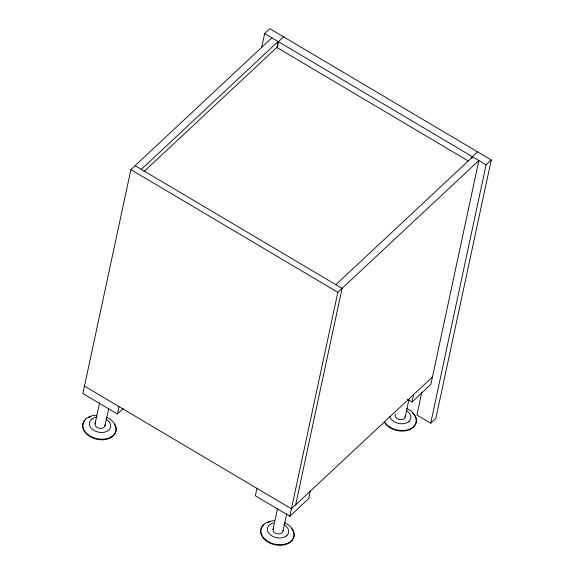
<?xml version="1.0" encoding="UTF-8"?>
<svg xmlns="http://www.w3.org/2000/svg" width="574" height="574" viewBox="0 0 574 574"><rect width="100%" height="100%" fill="white"/><g stroke="black" fill="none" stroke-linecap="round" stroke-linejoin="round"><path stroke-width="0.86" d="M271.897 37.827L130.886 169.624L82.886 393.534L117.376 413.983L123.209 408.53M85.591 419.608L85.713 419.034M95.04 423.928L99.539 402.941M105.006 425.707L108.759 408.222M117.376 413.983L118.969 406.564M261.651 47.549L264.657 33.536L269.83 28.7L491.265 159.981L435.874 418.338L430.708 423.174L416.911 414.995L421.79 392.221M276.79 47.642L278.11 41.507L141.326 169.352M277.142 47.843L278.455 41.715L283.621 36.88M256.93 488.359L255.344 495.778L289.834 516.234L308.633 498.655L310.225 491.236M273.016 529.443L277.515 508.456M282.982 531.223L286.735 513.737M289.834 516.234L337.835 292.324L478.852 160.519L430.844 384.429L412.046 402.001L407.447 399.274M295.653 504.855L342.068 288.37L135.112 165.671M291.162 541.483L291.283 540.909M405.194 416.997L408.946 399.511M412.046 402.001L413.639 394.582M413.373 427.257L413.495 426.683M471.921 158.388L472.294 156.637L477.468 151.801M430.708 423.174L486.092 164.817L491.265 159.981M91.194 419.58L91.546 419.12M286.476 536.03L286.828 535.571M408.688 421.797L409.04 421.338M143.981 171.626L276.833 47.448L468.291 160.957M335.855 284.69L472.639 156.838M432.437 377.003L291.427 508.808L84.471 386.108M264.657 33.536L486.092 164.817M130.886 169.624L337.835 292.324M104.963 424.774A5.066 3.523 12.1 0 1 98.254 427.953L97.106 427.393A5.066 3.523 12.1 0 1 95.334 423.052M106.635 417.255A16.89 11.731 12.1 0 1 111.665 436.663A16.89 11.731 12.1 0 1 84.866 431.325A16.89 11.731 12.1 0 1 96.403 415.217M115.79 427.357A16.89 11.731 12.1 0 1 97.056 439.282A16.89 11.731 12.1 0 1 84.478 420.821M88.489 417.607A16.89 11.731 12.1 0 1 90.606 416.738M114.427 424.265A16.89 11.731 12.1 0 1 115.553 426.575M106.039 419.192A10.806 7.505 12.1 0 1 107.223 431.203A10.806 7.505 12.1 0 1 90.685 427.486A10.806 7.505 12.1 0 1 97.128 417.19M282.939 530.29A5.066 3.523 12.1 0 1 276.23 533.476L275.082 532.909A5.066 3.523 12.1 0 1 273.31 528.568M284.611 522.771A16.89 11.731 12.1 0 1 289.64 542.179A16.89 11.731 12.1 0 1 262.849 536.848A16.89 11.731 12.1 0 1 274.379 520.733M293.766 532.873A16.89 11.731 12.1 0 1 273.956 544.554A16.89 11.731 12.1 0 1 263.566 525.124M267.85 522.519A16.89 11.731 12.1 0 1 270.117 521.823M291.563 528.604A16.89 11.731 12.1 0 1 293.529 532.091M284.015 524.708A10.806 7.505 12.1 0 1 285.651 536.468A10.806 7.505 12.1 0 1 269.328 533.827A10.806 7.505 12.1 0 1 273.36 522.993M405.151 416.064A5.066 3.523 12.1 0 1 398.442 419.25L397.294 418.683A5.066 3.523 12.1 0 1 395.522 414.342M406.822 408.544A16.89 11.731 12.1 0 1 411.551 428.147A16.89 11.731 12.1 0 1 384.659 422.019M415.978 418.647A16.89 11.731 12.1 0 1 404.799 430.916A16.89 11.731 12.1 0 1 384.537 422.593M412.225 412.706A16.89 11.731 12.1 0 1 415.741 417.865M406.227 410.482A10.806 7.505 12.1 0 1 406.069 423.095A10.806 7.505 12.1 0 1 389.717 416.38"/></g></svg>
